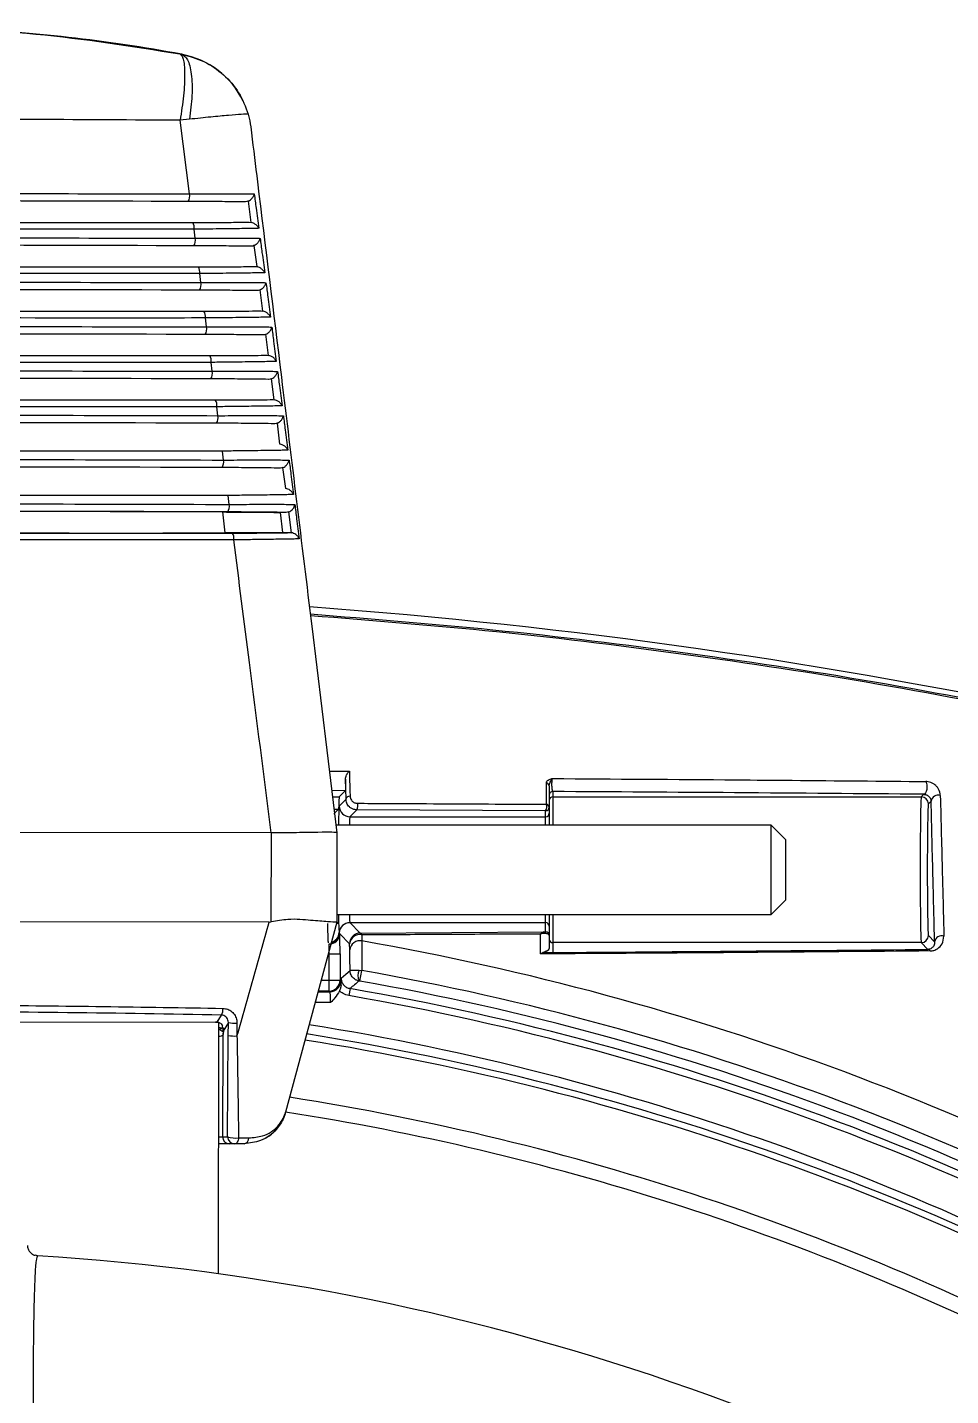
# Model space of a CAD drawing. Extents: x 6 to 134, y 3 to 97.
# Drawn here: x 129.038 to 130.328, y 44.665 to 46.577 of the extents above; entities that cross this region are included whole.
import ezdxf

# ---------------------------------------------------------------- set-up
doc = ezdxf.new("R2010")
doc.units = 0
doc.header["$MEASUREMENT"] = 0
doc.layers.add('OBJECT', color=7, linetype='CONTINUOUS')

msp = doc.modelspace()

# ---------------------------------------------------------------- linework, layer by layer
at = {"layer": 'OBJECT'}
for p, q in [((129.2511, 46.5402), (129.2535, 46.5397)), ((129.3397, 46.4741), (129.3397, 46.474)), ((129.2646, 46.4488), (129.2514, 46.4474)), ((129.2646, 46.3445), (129.2514, 46.4474)), ((129.3467, 46.4559), (129.349, 46.4467)), ((129.3508, 46.3047), (129.3468, 46.3345)), ((129.3481, 46.305), (129.3508, 46.3047)), ((129.2725, 46.2825), (129.2709, 46.2951)), ((129.3589, 46.2428), (129.355, 46.2724)), ((129.2804, 46.2205), (129.2788, 46.2331)), ((129.3564, 46.243), (129.3589, 46.2428)), ((129.367, 46.1808), (129.3631, 46.2103)), ((129.2884, 46.1585), (129.2868, 46.1711)), ((129.3647, 46.181), (129.367, 46.1808)), ((129.375, 46.1188), (129.3712, 46.1483)), ((129.373, 46.119), (129.375, 46.1188)), ((129.2963, 46.0965), (129.2947, 46.109)), ((129.383, 46.0568), (129.3793, 46.0862)), ((129.3812, 46.057), (129.383, 46.0568)), ((129.3042, 46.0345), (129.3026, 46.047)), ((129.391, 45.9949), (129.3873, 46.0241)), ((129.3122, 45.9725), (129.3106, 45.985)), ((129.399, 45.9329), (129.3952, 45.962)), ((129.3201, 45.9105), (129.3185, 45.923)), ((129.3144, 45.8706), (129.3112, 45.8999)), ((129.3992, 45.8992), (129.3911, 45.8992)), ((129.3911, 45.8992), (129.3945, 45.871)), ((129.4069, 45.8709), (129.4032, 45.9)), ((129.3945, 45.871), (129.4055, 45.871)), ((129.4055, 45.871), (129.4069, 45.8709)), ((129.4354, 45.7402), (129.4705, 45.4515)), ((129.4833, 45.4983), (129.4825, 45.5266)), ((129.7633, 45.4913), (129.7633, 45.5212)), ((129.4822, 45.5103), (129.4633, 45.5104)), ((129.4643, 45.5018), (129.4738, 45.5018)), ((129.4822, 45.5103), (129.4738, 45.5018)), ((129.7673, 45.5171), (129.7673, 45.4872)), ((129.7723, 45.5091), (129.7723, 45.5018)), ((129.7723, 45.5018), (130.2873, 45.5018)), ((129.7723, 45.5018), (129.7723, 45.4623)), ((130.2873, 45.5018), (130.2908, 45.5053)), ((129.4665, 45.4843), (129.4728, 45.4843)), ((129.4728, 45.4843), (129.4673, 45.4788)), ((129.4738, 45.4888), (129.4833, 45.4983)), ((129.4985, 45.4835), (129.4888, 45.4738)), ((129.7623, 45.4822), (129.4985, 45.4835)), ((129.7623, 45.4738), (129.7623, 45.4822)), ((129.7673, 45.4872), (129.7673, 45.4788)), ((130.3011, 45.4956), (130.2973, 45.4918)), ((129.4673, 45.4788), (129.4671, 45.4788)), ((129.4673, 45.4773), (129.4673, 45.4788)), ((130.0775, 45.4623), (129.4691, 45.4623)), ((129.4888, 45.4738), (129.7623, 45.4738)), ((129.7623, 45.4623), (129.7623, 45.4738)), ((129.7673, 45.4788), (129.7673, 45.4623)), ((130.0975, 45.4423), (130.0775, 45.4623)), ((130.0775, 45.3373), (130.0775, 45.4623)), ((129.3787, 45.4516), (128.9888, 45.4521)), ((129.3789, 45.4516), (129.3787, 45.4516)), ((129.3788, 45.3271), (129.3789, 45.4516)), ((129.4705, 45.4515), (129.4703, 45.3265)), ((129.4705, 45.4515), (129.4705, 45.4515)), ((130.0975, 45.4423), (130.0975, 45.3575)), ((130.0775, 45.3373), (130.0975, 45.3573)), ((130.0975, 45.3575), (130.0975, 45.3573)), ((129.4703, 45.3373), (130.0775, 45.3373)), ((129.7623, 45.3259), (129.7623, 45.3373)), ((129.7673, 45.3373), (129.7673, 45.3209)), ((129.7723, 45.3373), (129.7723, 45.2979)), ((129.376, 45.3266), (128.9156, 45.3272)), ((129.376, 45.3266), (129.3788, 45.3271)), ((129.4703, 45.3265), (129.3988, 45.0611)), ((129.473, 45.3243), (129.4703, 45.3269)), ((129.4703, 45.3265), (129.4703, 45.3265)), ((129.473, 45.3243), (129.473, 45.3242)), ((129.4738, 45.3119), (129.4738, 45.3118)), ((129.4738, 45.3118), (129.4744, 45.3112)), ((129.4744, 45.3112), (129.4746, 45.3101)), ((129.4882, 45.2964), (129.4746, 45.3101)), ((129.4888, 45.3259), (129.5032, 45.3114)), ((129.4888, 45.3259), (129.7623, 45.3259)), ((129.5032, 45.3114), (129.7595, 45.3128)), ((129.5054, 45.3088), (129.5056, 45.3003)), ((129.7623, 45.3131), (129.7623, 45.3259)), ((129.7673, 45.3209), (129.7673, 45.3081)), ((129.4588, 45.2978), (129.4588, 45.2979)), ((129.4885, 45.2879), (129.4882, 45.2964)), ((129.7673, 45.3081), (129.7673, 45.2896)), ((130.2873, 45.2979), (129.7723, 45.2979)), ((129.7723, 45.2979), (129.7723, 45.2846)), ((130.2967, 45.2885), (130.2873, 45.2979)), ((130.2973, 45.3079), (130.306, 45.2992)), ((129.4599, 45.2822), (129.4584, 45.2822)), ((129.4599, 45.2453), (129.4599, 45.2822)), ((129.4599, 45.2822), (129.4749, 45.2822)), ((129.4749, 45.2822), (129.4749, 45.2453)), ((129.5017, 45.2593), (129.5054, 45.2591)), ((129.5028, 45.2442), (129.5054, 45.2591)), ((129.4484, 45.2453), (129.4599, 45.2453)), ((129.4599, 45.2453), (129.4749, 45.2453)), ((129.4599, 45.2303), (129.4599, 45.2453)), ((129.4749, 45.2453), (129.476, 45.2442)), ((129.4889, 45.2337), (129.4872, 45.2239)), ((129.5028, 45.2442), (129.5015, 45.2444)), ((129.4615, 45.2142), (129.4401, 45.2142)), ((129.4441, 45.2292), (129.461, 45.2292)), ((129.4599, 45.2303), (129.4444, 45.2303)), ((129.461, 45.2292), (129.4599, 45.2303)), ((129.3032, 45.1868), (129.3091, 45.1967)), ((128.3893, 45.188), (129.301, 45.1868)), ((128.3893, 45.1879), (129.301, 45.1868)), ((129.301, 45.1868), (129.301, 45.1868)), ((129.3031, 45.1868), (129.3032, 45.1868)), ((129.3129, 45.178), (129.3046, 45.1791)), ((129.3051, 45.1865), (129.3047, 44.835)), ((129.3105, 45.1813), (129.3107, 45.1817)), ((129.3188, 45.1862), (129.3117, 45.1743)), ((129.3187, 45.168), (129.3188, 45.1862)), ((129.3309, 45.1856), (129.3309, 45.1675)), ((129.3109, 45.1687), (129.3107, 45.0267)), ((129.3116, 45.17), (129.3109, 45.1687)), ((129.3117, 45.1743), (129.3117, 45.1719)), ((129.3178, 45.0267), (129.3187, 45.168)), ((129.3049, 45.0267), (129.3107, 45.0267)), ((129.3107, 45.0267), (129.3178, 45.0267)), ((129.333, 45.0253), (129.3472, 45.025)), ((129.3206, 45.0167), (129.305, 45.0167)), ((129.3277, 45.0167), (129.3206, 45.0167)), ((129.3408, 45.0167), (129.3277, 45.0167)), ((129.0519, 44.8602), (129.0491, 44.8611))]:
    msp.add_line(p, q, dxfattribs=at)
at = {"layer": 'OBJECT', "flags": 128}
for points in [[(129.488, 45.5377), (129.4881, 45.5322), (129.4887, 45.5102), (129.4889, 45.5025)], [(130.2936, 45.5232), (130.2946, 45.5209), (130.2952, 45.5182), (130.2953, 45.5151), (130.2951, 45.5121), (130.2944, 45.5094), (130.2934, 45.5072), (130.2922, 45.5058), (130.2908, 45.5053)], [(129.7553, 45.2822), (129.7553, 45.2988), (129.7553, 45.2995), (129.7553, 45.31)], [(129.4625, 45.2976), (129.4649, 45.2983), (129.4657, 45.2986)], [(129.4764, 45.2485), (129.4828, 45.2539), (129.489, 45.259)], [(129.333, 45.0253), (129.3328, 45.0235), (129.3324, 45.0219), (129.3319, 45.0204), (129.3312, 45.0191), (129.3305, 45.0181), (129.3296, 45.0173), (129.3287, 45.0168), (129.3277, 45.0167)]]:
    msp.add_lwpolyline(points, dxfattribs=at)
at = {"layer": 'OBJECT'}
for centre, radius, start, end in [((128.8441, 44.3273), 2.25, 79.5144, 87.6694), ((129.2317, 46.4217), 0.12, 25.85, 79.5144), ((129.2488, 46.3419), 0.016, 330.1919, 9.2514), ((129.2571, 46.2973), 0.014, 351.1574, 31.6211), ((129.257, 46.2799), 0.0158, 329.7167, 9.3738), ((129.2652, 46.2352), 0.0138, 351.0552, 32.111), ((129.2651, 46.2179), 0.0156, 329.2451, 9.4939), ((129.2733, 46.1732), 0.0136, 350.9556, 32.5967), ((129.2732, 46.1559), 0.0154, 328.7774, 9.6117), ((129.2814, 46.1112), 0.0135, 350.8584, 33.0781), ((129.2814, 46.0939), 0.0152, 328.3134, 9.7274), ((129.2895, 46.0492), 0.0133, 350.7637, 33.5554), ((129.2895, 46.0319), 0.015, 327.853, 9.8407), ((129.2976, 45.9699), 0.0148, 327.3964, 9.9519), ((129.3057, 45.9079), 0.0146, 326.9435, 10.0609), ((129.3138, 45.8631), 0.0128, 350.4938, 34.9625), ((128.8476, 37.7885), 8, 77.97978, 85.80841), ((129.7629, 45.5168), 0.00445, 4.4729, 85.1432), ((129.488, 45.4977), 0.00482, 79.355, 172.9223), ((129.7723, 45.5041), 0.005, 89.9956, 179.9956), ((129.7723, 45.4968), 0.005, 89.9956, 179.9956), ((130.2873, 45.4918), 0.01, 0.0204, 89.9796), ((130.3109, 45.4941), 0.00988, 71.4736, 171.2444), ((129.4888, 45.4888), 0.015, 180.0204, 269.9796), ((129.4886, 45.4889), 0.0112, 331.5619, 19.8984), ((129.7554, 45.4875), 0.00871, 322.4253, 25.6751), ((129.7623, 45.4872), 0.005, 269.9956, 359.9956), ((129.7629, 45.4868), 0.00445, 4.4671, 85.0753), ((129.7623, 45.4788), 0.005, 269.9956, 359.9956), ((129.46, 45.3107), 0.0146, 268.3611, 357.3237), ((129.4588, 45.3129), 0.015, 285.1095, 356.1783), ((129.4588, 45.3128), 0.015, 285.0589, 356.1751), ((129.4594, 45.3122), 0.015, 294.6191, 356.175), ((129.4888, 45.3108), 0.015, 90.0206, 176.1754), ((129.5032, 45.2964), 0.015, 90.0204, 179.9796), ((129.5026, 45.2946), 0.0145, 78.8434, 172.8329), ((129.502, 45.3081), 0.00348, 10.6224, 68.8358), ((129.7594, 45.3085), 0.00434, 31.0437, 88.2262), ((129.7623, 45.3209), 0.005, 0.0044, 90.0044), ((129.7623, 45.3081), 0.005, 0.0044, 90.0044), ((129.5028, 45.2861), 0.0145, 78.8251, 172.8296), ((128.8473, 41.5388), 3.8186, 59.1032, 80.0732), ((129.7723, 45.3029), 0.005, 180.0044, 270.0044), ((130.2873, 45.3079), 0.01, 270.0204, 359.9796), ((130.3158, 45.2977), 0.00991, 70.7646, 171.0542), ((129.7657, 45.2882), 0.0041, 212.8884, 267.9127), ((130.2961, 45.2845), 0.004, 26.4747, 82.1424), ((129.5171, 45.2517), 0.0172, 153.8318, 205.0475), ((128.8473, 41.5388), 3.778, 58.8591, 79.9688), ((129.4599, 45.2453), 0.015, 270.0204, 359.9796), ((129.461, 45.2442), 0.015, 270.0204, 359.9796), ((137.005, 36.3357), 11.6476, 130.10617, 130.18756), ((128.8473, 41.5388), 3.7502, 58.5161, 80.15), ((128.8473, 41.5388), 3.7629, 58.8591, 79.9688), ((128.8473, 41.5388), 3.7402, 58.5161, 80.15), ((129.296, 45.2045), 0.0153, 329.1421, 5.924), ((129.3278, 45.2533), 0.0678, 262.3149, 272.6083), ((128.8401, 41.5197), 3.711, 60.0561, 80.826), ((129.3208, 45.1687), 0.00992, 156.5805, 180.1976), ((129.3278, 45.2352), 0.0678, 262.315, 272.6084), ((128.8405, 41.4923), 3.7159, 59.8881, 80.9352), ((128.8405, 41.4923), 3.7247, 59.4263, 80.921), ((128.8405, 41.4923), 3.6335, 62.2114, 81.072), ((128.8405, 41.4923), 3.6122, 63.525, 81.1082), ((129.3207, 45.0267), 0.00999, 179.8889, 269.8888), ((129.3281, 45.0544), 0.0296, 249.6238, 279.7065), ((129.3278, 45.0267), 0.00999, 179.8889, 269.8888), ((129.3391, 45.0246), 0.00813, 282.1245, 2.3554), ((129.3409, 45.0767), 0.06, 300.5624, 318.45), ((128.8466, 41.5165), 3.35, 54.4956, 86.4858)]:
    msp.add_arc(centre, radius, start, end, dxfattribs=at)
for centre, major_axis, ratio, start_param, end_param in [((128.8465, 46.3157), (2.1942, -0.0028), 0.008727, 1.380004, 1.761588), ((128.8466, 46.3239), (2.1948, -0.0028), 0.008727, 4.518704, 4.906074), ((128.8465, 46.2537), (2.1975, -0.0028), 0.008727, 1.376591, 1.765002), ((128.8465, 46.2619), (2.1981, -0.0028), 0.008727, 4.515292, 4.909486), ((128.8464, 46.1917), (2.2007, -0.0028), 0.008727, 1.373185, 1.768407), ((128.8464, 46.1999), (2.2013, -0.0028), 0.008727, 4.511889, 4.912889), ((128.8463, 46.1297), (2.204, -0.0028), 0.008727, 1.369788, 1.771804), ((128.8463, 46.1379), (2.2046, -0.0028), 0.008727, 4.508493, 4.916285), ((128.8462, 46.0677), (2.2072, -0.0028), 0.008727, 1.366399, 1.775193), ((128.8462, 46.0759), (2.2078, -0.0028), 0.008727, 4.505106, 4.919672), ((128.8462, 46.0057), (2.2105, -0.0028), 0.008727, 1.363019, 1.778574), ((128.8461, 45.9437), (2.2137, -0.0028), 0.008727, 1.359646, 1.781947), ((128.846, 45.8817), (2.217, -0.0028), 0.008727, 1.356281, 1.785312), ((128.846, 45.8899), (2.2176, -0.0028), 0.008727, 4.494993, 4.929785), ((129.4738, 45.3998), (0, 0.102), 0.017455, 0.017453, 0.595192), ((130.2874, 45.3998), (0, 0.102), 0.015744, 0.017453, 3.124139), ((129.4738, 45.3998), (0, 0.089), 0.017455, 0.017453, 0.792247), ((130.2974, 45.3998), (0, 0.092), 0.017455, 0.017453, 3.124139), ((129.4888, 45.3998), (0, 0.074), 0.020993, 0.017453, 0.564989), ((129.4738, 45.3998), (0, 0.089), 0.017455, 2.349345, 2.584911), ((129.4888, 45.3998), (0, 0.074), 0.020993, 2.576604, 3.124139), ((129.4744, 45.2822), (0, 0.03), 0.017455, 4.712389, 5.899373), ((129.4594, 45.2822), (0, 0.015), 0.03491, 4.712389, 5.899373), ((129.476, 45.2142), (0, 0.03), 0.017455, 5.645279, 6.265732), ((129.461, 45.2142), (0, 0.015), 0.03491, 4.712389, 6.265732), ((128.8449, 45.007), (2.2237, -0.0028), 0.08749, 1.360597, 1.556834), ((129.301, 45.1851), (0.02, 0), 0.087489, 1.458171, 1.570796), ((129.3054, 45.1805), (-0.004, 0.0117), 0.411517, 4.017722, 4.639287), ((129.3241, 45.1576), (-0.008, 0.0234), 0.411517, 0.403428, 0.777439), ((129.2959, 45.1688), (0.015, 0), 0.145814, 5.375576, 6.230825), ((129.3142, 45.1576), (-0.0019, 0.016), 0.100662, 0.19789, 0.670591)]:
    msp.add_ellipse(centre, major_axis=major_axis, ratio=ratio, start_param=start_param, end_param=end_param, dxfattribs=at)
for points in [[(128.8469, 46.5773), (128.9147, 46.5757), (129.0502, 46.5724), (129.1841, 46.5509), (129.2511, 46.5402)], [(129.2535, 46.5397), (129.2642, 46.5369), (129.2855, 46.5311), (129.3128, 46.5119), (129.3348, 46.4868), (129.3427, 46.4662), (129.3467, 46.4559)], [(129.3467, 46.4559), (129.344, 46.4559), (129.3386, 46.4559), (129.3198, 46.4544), (129.2951, 46.4521), (129.2747, 46.4499), (129.2646, 46.4488)]]:
    msp.add_open_spline(points, degree=3, dxfattribs=at)
for points, knots in [([(129.2511, 46.5402), (129.2529, 46.5386), (129.2566, 46.5353), (129.2583, 46.5138), (129.2568, 46.4832), (129.2531, 46.4591), (129.2514, 46.4474)], [0, 0, 0, 0, 0.2411698, 0.5, 0.7588302, 1, 1, 1, 1]), ([(129.2535, 46.5397), (129.2565, 46.538), (129.2626, 46.5343), (129.2677, 46.5133), (129.2688, 46.4835), (129.2659, 46.4601), (129.2646, 46.4488)], [0, 0, 0, 0, 0.241561, 0.5, 0.758439, 1, 1, 1, 1]), ([(129.2514, 46.4474), (129.1849, 46.4478), (129.0509, 46.4486), (128.9151, 46.4488), (128.8467, 46.4489)], [0, 0, 0, 0, 0.4963759, 1, 1, 1, 1]), ([(129.349, 46.4467), (129.3497, 46.4411), (129.3532, 46.4126), (129.3679, 46.2932), (129.396, 46.0634), (129.4212, 45.8563), (129.4354, 45.7402)], [0, 0, 0, 0, 0.024148, 0.120739, 0.507103, 1, 1, 1, 1]), ([(128.4286, 46.3455), (128.4351, 46.3455), (128.4679, 46.3455), (128.6063, 46.3455), (128.8098, 46.3454), (129.057, 46.345), (129.1952, 46.3446), (129.2646, 46.3445)], [0, 0, 0, 0, 0.023792, 0.118973, 0.500646, 0.749188, 1, 1, 1, 1]), ([(129.2646, 46.3445), (129.2711, 46.3445), (129.2907, 46.3446), (129.3204, 46.3447), (129.3418, 46.3446), (129.3515, 46.3445), (129.3542, 46.3445), (129.355, 46.3444)], [0, 0, 0, 0, 0.161729, 0.488573, 0.814943, 0.942319, 1, 1, 1, 1]), ([(129.3468, 46.3345), (129.3479, 46.3351), (129.3502, 46.3365), (129.353, 46.3396), (129.3545, 46.3424), (129.3549, 46.3441), (129.355, 46.3444), (129.355, 46.3444)], [0, 0, 0, 0, 0.236919, 0.528787, 0.900003, 0.991341, 1, 1, 1, 1]), ([(129.355, 46.3444), (129.3559, 46.3378), (129.358, 46.3218), (129.3602, 46.3058), (129.3614, 46.2964)], [0, 0, 0, 0, 0.412316, 1, 1, 1, 1]), ([(129.3416, 46.3333), (129.3352, 46.3334), (129.3224, 46.3336), (129.2934, 46.3338), (129.2721, 46.3339), (129.2627, 46.3339)], [0, 0, 0, 0, 0.357964, 0.715857, 1, 1, 1, 1]), ([(129.3468, 46.3345), (129.3466, 46.3344), (129.3454, 46.3338), (129.3436, 46.3334), (129.3419, 46.3333), (129.3416, 46.3333)], [0, 0, 0, 0, 0.112372, 0.784075, 1, 1, 1, 1]), ([(129.269, 46.3046), (129.2809, 46.3046), (129.3048, 46.3046), (129.3323, 46.3048), (129.3432, 46.305), (129.3481, 46.305)], [0, 0, 0, 0, 0.356145, 0.712376, 1, 1, 1, 1]), ([(129.3614, 46.2964), (129.3614, 46.2964), (129.3612, 46.2967), (129.3603, 46.2984), (129.3582, 46.3009), (129.3545, 46.3035), (129.3519, 46.3044), (129.3508, 46.3047)], [0, 0, 0, 0, 0.008287, 0.094553, 0.478398, 0.770552, 1, 1, 1, 1]), ([(129.2709, 46.2951), (129.2643, 46.2951), (129.2316, 46.2951), (129.0932, 46.2951), (128.8876, 46.2952), (128.6361, 46.2956), (128.4937, 46.296), (128.4221, 46.2962)], [0, 0, 0, 0, 0.02343, 0.1171643, 0.4930361, 0.7452944, 1, 1, 1, 1]), ([(129.3614, 46.2964), (129.3606, 46.2963), (129.3575, 46.2963), (129.3471, 46.2961), (129.3245, 46.2957), (129.2954, 46.2954), (129.2766, 46.2952), (129.2709, 46.2951)], [0, 0, 0, 0, 0.057873, 0.218011, 0.538018, 0.858388, 1, 1, 1, 1]), ([(128.4205, 46.2835), (128.427, 46.2835), (128.4598, 46.2835), (128.5981, 46.2836), (128.8043, 46.2834), (129.0569, 46.283), (129.2004, 46.2827), (129.2725, 46.2825)], [0, 0, 0, 0, 0.023339, 0.11671, 0.491124, 0.744318, 1, 1, 1, 1]), ([(129.3499, 46.2713), (129.3437, 46.2714), (129.3313, 46.2716), (129.3023, 46.2718), (129.2805, 46.2719), (129.2706, 46.2719)], [0, 0, 0, 0, 0.352325, 0.704581, 1, 1, 1, 1]), ([(129.2725, 46.2825), (129.279, 46.2825), (129.2987, 46.2826), (129.3283, 46.2827), (129.3499, 46.2826), (129.3596, 46.2825), (129.3624, 46.2824), (129.3633, 46.2824)], [0, 0, 0, 0, 0.1595513, 0.4819901, 0.8039617, 0.9420605, 1, 1, 1, 1]), ([(129.355, 46.2724), (129.3548, 46.2724), (129.3536, 46.2718), (129.3519, 46.2713), (129.3503, 46.2713), (129.3499, 46.2713)], [0, 0, 0, 0, 0.097628, 0.793536, 1, 1, 1, 1]), ([(129.355, 46.2724), (129.356, 46.273), (129.3583, 46.2743), (129.3611, 46.2773), (129.3626, 46.2801), (129.3631, 46.2819), (129.3632, 46.2824), (129.3633, 46.2824)], [0, 0, 0, 0, 0.2256354, 0.5069756, 0.8682169, 0.9914538, 1, 1, 1, 1]), ([(129.3633, 46.2824), (129.3641, 46.2758), (129.3662, 46.2598), (129.3684, 46.2438), (129.3696, 46.2343)], [0, 0, 0, 0, 0.412356, 1, 1, 1, 1]), ([(129.2788, 46.2331), (129.2723, 46.2331), (129.2396, 46.2331), (129.1013, 46.233), (128.8931, 46.2332), (128.636, 46.2336), (128.4883, 46.234), (128.4141, 46.2342)], [0, 0, 0, 0, 0.022991, 0.114968, 0.483791, 0.740558, 1, 1, 1, 1]), ([(129.2769, 46.2426), (129.2888, 46.2426), (129.3126, 46.2426), (129.3405, 46.2428), (129.3514, 46.243), (129.3564, 46.243)], [0, 0, 0, 0, 0.350806, 0.701696, 1, 1, 1, 1]), ([(129.3696, 46.2343), (129.3688, 46.2343), (129.3658, 46.2343), (129.3558, 46.234), (129.3336, 46.2337), (129.3043, 46.2334), (129.2851, 46.2332), (129.2788, 46.2331)], [0, 0, 0, 0, 0.058136, 0.216179, 0.531949, 0.848067, 1, 1, 1, 1]), ([(129.3696, 46.2343), (129.3696, 46.2344), (129.3694, 46.2348), (129.3685, 46.2365), (129.3662, 46.2391), (129.3626, 46.2416), (129.36, 46.2424), (129.3589, 46.2428)], [0, 0, 0, 0, 0.008198, 0.119701, 0.493719, 0.776727, 1, 1, 1, 1]), ([(128.4124, 46.2215), (128.4189, 46.2216), (128.4517, 46.2216), (128.5899, 46.2216), (128.7987, 46.2215), (129.0568, 46.2211), (129.2057, 46.2207), (129.2804, 46.2205)], [0, 0, 0, 0, 0.0229036, 0.114532, 0.4819543, 0.7396177, 1, 1, 1, 1]), ([(129.3583, 46.2093), (129.3523, 46.2094), (129.3403, 46.2096), (129.3112, 46.2098), (129.2889, 46.2099), (129.2785, 46.2099)], [0, 0, 0, 0, 0.347005, 0.693943, 1, 1, 1, 1]), ([(129.2804, 46.2205), (129.2869, 46.2205), (129.3066, 46.2206), (129.3362, 46.2207), (129.358, 46.2206), (129.3678, 46.2205), (129.3706, 46.2204), (129.3714, 46.2204)], [0, 0, 0, 0, 0.1574812, 0.475733, 0.7935242, 0.9417988, 1, 1, 1, 1]), ([(129.3631, 46.2103), (129.363, 46.2103), (129.3618, 46.2097), (129.3601, 46.2093), (129.3586, 46.2093), (129.3583, 46.2093)], [0, 0, 0, 0, 0.081377, 0.802653, 1, 1, 1, 1]), ([(129.3631, 46.2103), (129.3641, 46.2109), (129.3664, 46.2122), (129.3692, 46.2151), (129.3708, 46.218), (129.3713, 46.2198), (129.3714, 46.2204), (129.3714, 46.2204)], [0, 0, 0, 0, 0.220758, 0.494543, 0.847827, 0.99156, 1, 1, 1, 1]), ([(129.3714, 46.2204), (129.3723, 46.2138), (129.3744, 46.1978), (129.3765, 46.1818), (129.3777, 46.1723)], [0, 0, 0, 0, 0.412394, 1, 1, 1, 1]), ([(129.2868, 46.1711), (129.2802, 46.1711), (129.2475, 46.171), (129.1093, 46.171), (128.8985, 46.1711), (128.6359, 46.1715), (128.4829, 46.172), (128.406, 46.1722)], [0, 0, 0, 0, 0.022568, 0.112852, 0.474884, 0.735984, 1, 1, 1, 1]), ([(129.2848, 46.1805), (129.2967, 46.1806), (129.3205, 46.1806), (129.3487, 46.1808), (129.3596, 46.1809), (129.3647, 46.181)], [0, 0, 0, 0, 0.345761, 0.691605, 1, 1, 1, 1]), ([(129.3777, 46.1723), (129.377, 46.1723), (129.3741, 46.1722), (129.3644, 46.172), (129.3426, 46.1717), (129.3132, 46.1713), (129.2935, 46.1711), (129.2868, 46.1711)], [0, 0, 0, 0, 0.058402, 0.214452, 0.526193, 0.838268, 1, 1, 1, 1]), ([(129.3777, 46.1723), (129.3777, 46.1724), (129.3775, 46.1729), (129.3765, 46.1747), (129.3743, 46.1773), (129.3707, 46.1797), (129.3681, 46.1805), (129.367, 46.1808)], [0, 0, 0, 0, 0.008114, 0.14385, 0.508241, 0.782554, 1, 1, 1, 1]), ([(128.4043, 46.1596), (128.4109, 46.1596), (128.4435, 46.1596), (128.5817, 46.1596), (128.7931, 46.1595), (129.0568, 46.1591), (129.2109, 46.1587), (129.2884, 46.1585)], [0, 0, 0, 0, 0.022484, 0.112433, 0.473117, 0.735079, 1, 1, 1, 1]), ([(129.2884, 46.1585), (129.2949, 46.1585), (129.3145, 46.1586), (129.344, 46.1587), (129.3661, 46.1586), (129.3759, 46.1585), (129.3788, 46.1584), (129.3796, 46.1584)], [0, 0, 0, 0, 0.155511, 0.469779, 0.783591, 0.941534, 1, 1, 1, 1]), ([(129.3712, 46.1483), (129.3722, 46.1488), (129.3744, 46.15), (129.3773, 46.1529), (129.3789, 46.1558), (129.3794, 46.1578), (129.3796, 46.1584), (129.3796, 46.1584)], [0, 0, 0, 0, 0.216117, 0.482661, 0.828146, 0.991661, 1, 1, 1, 1]), ([(129.3796, 46.1584), (129.3804, 46.1518), (129.3825, 46.1358), (129.3846, 46.1197), (129.3858, 46.1103)], [0, 0, 0, 0, 0.41243, 1, 1, 1, 1]), ([(129.3665, 46.1473), (129.3607, 46.1474), (129.3491, 46.1476), (129.32, 46.1478), (129.2973, 46.1479), (129.2864, 46.1479)], [0, 0, 0, 0, 0.341978, 0.683892, 1, 1, 1, 1]), ([(129.3712, 46.1483), (129.3711, 46.1482), (129.3699, 46.1477), (129.3683, 46.1473), (129.3668, 46.1473), (129.3665, 46.1473)], [0, 0, 0, 0, 0.063516, 0.811443, 1, 1, 1, 1]), ([(129.2927, 46.1185), (129.3046, 46.1185), (129.3283, 46.1186), (129.3569, 46.1188), (129.3677, 46.1189), (129.373, 46.119)], [0, 0, 0, 0, 0.340986, 0.682054, 1, 1, 1, 1]), ([(129.3858, 46.1103), (129.3858, 46.1104), (129.3856, 46.111), (129.3846, 46.1128), (129.3822, 46.1155), (129.3787, 46.1178), (129.3762, 46.1185), (129.375, 46.1188)], [0, 0, 0, 0, 0.008033, 0.167032, 0.522009, 0.788055, 1, 1, 1, 1]), ([(128.3962, 46.0976), (128.4028, 46.0976), (128.4354, 46.0976), (128.5735, 46.0977), (128.7875, 46.0976), (129.0567, 46.0971), (129.2161, 46.0967), (129.2963, 46.0965)], [0, 0, 0, 0, 0.022079, 0.110408, 0.464595, 0.730691, 1, 1, 1, 1]), ([(129.2947, 46.109), (129.2882, 46.109), (129.2555, 46.109), (129.1174, 46.109), (128.904, 46.1091), (128.6359, 46.1095), (128.4775, 46.1099), (128.3979, 46.1102)], [0, 0, 0, 0, 0.0221595, 0.1108113, 0.4662945, 0.7315643, 1, 1, 1, 1]), ([(129.3858, 46.1103), (129.3851, 46.1103), (129.3824, 46.1102), (129.3729, 46.11), (129.3516, 46.1097), (129.322, 46.1093), (129.3019, 46.1091), (129.2947, 46.109)], [0, 0, 0, 0, 0.058671, 0.212823, 0.520728, 0.828954, 1, 1, 1, 1]), ([(129.2963, 46.0965), (129.3028, 46.0965), (129.3224, 46.0966), (129.3518, 46.0967), (129.3741, 46.0966), (129.384, 46.0965), (129.3869, 46.0964), (129.3876, 46.0964)], [0, 0, 0, 0, 0.153635, 0.464106, 0.774128, 0.941266, 1, 1, 1, 1]), ([(129.3793, 46.0862), (129.3803, 46.0867), (129.3825, 46.0879), (129.3853, 46.0907), (129.387, 46.0937), (129.3875, 46.0957), (129.3876, 46.0964), (129.3876, 46.0964)], [0, 0, 0, 0, 0.211698, 0.471304, 0.809147, 0.991758, 1, 1, 1, 1]), ([(129.3876, 46.0964), (129.3885, 46.0898), (129.3906, 46.0738), (129.3927, 46.0577), (129.3939, 46.0483)], [0, 0, 0, 0, 0.4124642, 1, 1, 1, 1]), ([(129.3748, 46.0853), (129.3691, 46.0854), (129.3579, 46.0856), (129.3288, 46.0858), (129.3057, 46.0859), (129.2943, 46.086)], [0, 0, 0, 0, 0.337221, 0.67438, 1, 1, 1, 1]), ([(129.3793, 46.0862), (129.3792, 46.0862), (129.378, 46.0857), (129.3765, 46.0853), (129.375, 46.0853), (129.3748, 46.0853)], [0, 0, 0, 0, 0.043931, 0.819919, 1, 1, 1, 1]), ([(129.3006, 46.0565), (129.3125, 46.0565), (129.3362, 46.0565), (129.3651, 46.0567), (129.3758, 46.0569), (129.3812, 46.057)], [0, 0, 0, 0, 0.336461, 0.673003, 1, 1, 1, 1]), ([(129.3939, 46.0483), (129.3939, 46.0483), (129.3936, 46.049), (129.3926, 46.051), (129.3902, 46.0536), (129.3866, 46.0559), (129.3842, 46.0566), (129.383, 46.0568)], [0, 0, 0, 0, 0.007956, 0.189278, 0.535067, 0.793252, 1, 1, 1, 1]), ([(128.3881, 46.0356), (128.3947, 46.0356), (128.4273, 46.0356), (128.5653, 46.0357), (128.7819, 46.0356), (129.0566, 46.0352), (129.2213, 46.0347), (129.3042, 46.0345)], [0, 0, 0, 0, 0.021688, 0.108454, 0.456371, 0.726448, 1, 1, 1, 1]), ([(129.3026, 46.047), (129.2961, 46.047), (129.2635, 46.047), (129.1254, 46.047), (128.9094, 46.0471), (128.6358, 46.0475), (128.4721, 46.0479), (128.3898, 46.0482)], [0, 0, 0, 0, 0.0217658, 0.1088425, 0.4580073, 0.72729, 1, 1, 1, 1]), ([(129.3939, 46.0483), (129.3932, 46.0483), (129.3906, 46.0482), (129.3814, 46.048), (129.3605, 46.0477), (129.3309, 46.0473), (129.3103, 46.0471), (129.3026, 46.047)], [0, 0, 0, 0, 0.058943, 0.211285, 0.515535, 0.820092, 1, 1, 1, 1]), ([(129.383, 46.0232), (129.3775, 46.0234), (129.3667, 46.0236), (129.3376, 46.0238), (129.314, 46.0239), (129.3022, 46.024)], [0, 0, 0, 0, 0.3327137, 0.6653664, 1, 1, 1, 1]), ([(129.3042, 46.0345), (129.3107, 46.0345), (129.3303, 46.0346), (129.3597, 46.0347), (129.3822, 46.0346), (129.3921, 46.0345), (129.395, 46.0344), (129.3957, 46.0344)], [0, 0, 0, 0, 0.151845, 0.458695, 0.765103, 0.940995, 1, 1, 1, 1]), ([(129.3873, 46.0241), (129.3872, 46.0241), (129.3861, 46.0236), (129.3846, 46.0233), (129.3832, 46.0233), (129.383, 46.0232)], [0, 0, 0, 0, 0.022497, 0.828092, 1, 1, 1, 1]), ([(129.3873, 46.0241), (129.3883, 46.0246), (129.3905, 46.0257), (129.3933, 46.0286), (129.395, 46.0315), (129.3956, 46.0336), (129.3957, 46.0344), (129.3957, 46.0344)], [0, 0, 0, 0, 0.207488, 0.460443, 0.790805, 0.99185, 1, 1, 1, 1]), ([(129.3957, 46.0344), (129.3966, 46.0278), (129.3986, 46.0118), (129.4007, 45.9957), (129.4019, 45.9863)], [0, 0, 0, 0, 0.412497, 1, 1, 1, 1]), ([(129.3106, 45.985), (129.304, 45.985), (129.2714, 45.985), (129.1335, 45.9849), (128.9149, 45.985), (128.6357, 45.9854), (128.4667, 45.9859), (128.3817, 45.9862)], [0, 0, 0, 0, 0.021386, 0.106942, 0.450006, 0.723153, 1, 1, 1, 1]), ([(129.4019, 45.9863), (129.4012, 45.9863), (129.3988, 45.9862), (129.3899, 45.986), (129.3694, 45.9857), (129.3397, 45.9853), (129.3187, 45.9851), (129.3106, 45.985)], [0, 0, 0, 0, 0.059218, 0.209832, 0.510595, 0.811653, 1, 1, 1, 1]), ([(129.4019, 45.9863), (129.4019, 45.9863), (129.4016, 45.9871), (129.4005, 45.9891), (129.3981, 45.9918), (129.3946, 45.994), (129.3921, 45.9946), (129.391, 45.9949)], [0, 0, 0, 0, 0.007883, 0.210618, 0.547453, 0.798165, 1, 1, 1, 1]), ([(128.3801, 45.9736), (128.3866, 45.9737), (128.4192, 45.9737), (128.5572, 45.9737), (128.7763, 45.9736), (129.0565, 45.9732), (129.2266, 45.9727), (129.3122, 45.9725)], [0, 0, 0, 0, 0.021311, 0.106567, 0.448429, 0.72234, 1, 1, 1, 1]), ([(129.3911, 45.9612), (129.3859, 45.9613), (129.3754, 45.9615), (129.3464, 45.9618), (129.3223, 45.9619), (129.3101, 45.962)], [0, 0, 0, 0, 0.328437, 0.656814, 1, 1, 1, 1]), ([(129.3122, 45.9725), (129.3186, 45.9725), (129.3382, 45.9726), (129.3675, 45.9727), (129.3902, 45.9726), (129.4002, 45.9725), (129.403, 45.9724), (129.4037, 45.9724)], [0, 0, 0, 0, 0.150136, 0.453531, 0.756488, 0.940721, 1, 1, 1, 1]), ([(129.3952, 45.962), (129.3941, 45.9617), (129.3927, 45.9613), (129.3913, 45.9612), (129.3911, 45.9612)], [0, 0, 0, 0, 0.835977, 1, 1, 1, 1]), ([(129.3952, 45.962), (129.3962, 45.9625), (129.3984, 45.9636), (129.4012, 45.9664), (129.403, 45.9694), (129.4036, 45.9715), (129.4037, 45.9724), (129.4037, 45.9724)], [0, 0, 0, 0, 0.2034759, 0.4500542, 0.7730993, 0.9919382, 1, 1, 1, 1]), ([(129.4037, 45.9724), (129.4046, 45.9658), (129.4066, 45.9497), (129.4087, 45.9337), (129.4099, 45.9243)], [0, 0, 0, 0, 0.412528, 1, 1, 1, 1]), ([(129.3185, 45.923), (129.312, 45.923), (129.2794, 45.9229), (129.1415, 45.9229), (128.9203, 45.923), (128.6356, 45.9234), (128.4614, 45.9239), (128.3736, 45.9242)], [0, 0, 0, 0, 0.021019, 0.105105, 0.442277, 0.719147, 1, 1, 1, 1]), ([(129.4099, 45.9243), (129.4092, 45.9243), (129.4069, 45.9242), (129.3984, 45.924), (129.3782, 45.9237), (129.3484, 45.9233), (129.327, 45.9231), (129.3185, 45.923)], [0, 0, 0, 0, 0.0594954, 0.2084589, 0.5058919, 0.8036082, 1, 1, 1, 1]), ([(129.4099, 45.9243), (129.4099, 45.9243), (129.4096, 45.9252), (129.4085, 45.9273), (129.4059, 45.9299), (129.4025, 45.9321), (129.4001, 45.9326), (129.399, 45.9329)], [0, 0, 0, 0, 0.007812, 0.231081, 0.559204, 0.802812, 1, 1, 1, 1]), ([(128.372, 45.9117), (128.3785, 45.9117), (128.4111, 45.9117), (128.549, 45.9118), (128.7706, 45.9117), (129.0564, 45.9112), (129.2318, 45.9107), (129.3201, 45.9105)], [0, 0, 0, 0, 0.020946, 0.104745, 0.440757, 0.718361, 1, 1, 1, 1]), ([(129.3201, 45.9105), (129.3266, 45.9105), (129.3461, 45.9106), (129.3754, 45.9107), (129.3983, 45.9106), (129.4082, 45.9105), (129.411, 45.9104), (129.4117, 45.9104)], [0, 0, 0, 0, 0.148503, 0.448596, 0.748256, 0.940444, 1, 1, 1, 1]), ([(129.4032, 45.9), (129.4042, 45.9004), (129.4061, 45.9014), (129.4088, 45.9038), (129.4109, 45.9068), (129.4115, 45.9092), (129.4117, 45.9103), (129.4117, 45.9104)], [0, 0, 0, 0, 0.1992977, 0.3970832, 0.7009002, 0.9920233, 1, 1, 1, 1]), ([(129.4117, 45.9104), (129.4125, 45.9038), (129.4146, 45.8877), (129.4166, 45.8717), (129.4178, 45.8623)], [0, 0, 0, 0, 0.412557, 1, 1, 1, 1]), ([(129.3112, 45.8999), (129.2179, 45.9001), (129.064, 45.9006), (128.9077, 45.9008), (128.846, 45.9009)], [0, 0, 0, 0, 0.605766, 1, 1, 1, 1]), ([(129.3112, 45.8999), (129.3241, 45.8998), (129.35, 45.8997), (129.3764, 45.8995), (129.3873, 45.8993), (129.3911, 45.8992)], [0, 0, 0, 0, 0.396562, 0.793191, 1, 1, 1, 1]), ([(129.3992, 45.8992), (129.3941, 45.8993), (129.384, 45.8995), (129.3551, 45.8998), (129.3307, 45.8999), (129.318, 45.9)], [0, 0, 0, 0, 0.324373, 0.64869, 1, 1, 1, 1]), ([(129.4032, 45.9), (129.4021, 45.8996), (129.4008, 45.8992), (129.3994, 45.8992), (129.3992, 45.8992)], [0, 0, 0, 0, 0.843628, 1, 1, 1, 1]), ([(128.846, 45.8707), (128.9248, 45.8706), (129.0823, 45.8705), (129.2371, 45.8705), (129.3144, 45.8706)], [0, 0, 0, 0, 0.500491, 1, 1, 1, 1]), ([(129.3945, 45.871), (129.3869, 45.8709), (129.3718, 45.8707), (129.3418, 45.8706), (129.3217, 45.8706), (129.3144, 45.8706)], [0, 0, 0, 0, 0.390004, 0.779955, 1, 1, 1, 1]), ([(129.3243, 45.8704), (129.3361, 45.8704), (129.3598, 45.8705), (129.3895, 45.8707), (129.4, 45.8709), (129.4055, 45.871)], [0, 0, 0, 0, 0.324207, 0.64849, 1, 1, 1, 1]), ([(129.4178, 45.8623), (129.4178, 45.8623), (129.4175, 45.8633), (129.4164, 45.8654), (129.4138, 45.8681), (129.4103, 45.8701), (129.408, 45.8707), (129.4069, 45.8709)], [0, 0, 0, 0, 0.007744, 0.250695, 0.570354, 0.807208, 1, 1, 1, 1]), ([(129.3264, 45.8609), (129.3199, 45.8609), (129.2873, 45.8609), (129.1496, 45.8609), (128.9258, 45.861), (128.6356, 45.8614), (128.456, 45.8619), (128.3655, 45.8621)], [0, 0, 0, 0, 0.020664, 0.10333, 0.434805, 0.715264, 1, 1, 1, 1]), ([(129.4178, 45.8623), (129.4172, 45.8623), (129.415, 45.8622), (129.4067, 45.862), (129.387, 45.8617), (129.3572, 45.8613), (129.3354, 45.861), (129.3264, 45.8609)], [0, 0, 0, 0, 0.059775, 0.207161, 0.501412, 0.795934, 1, 1, 1, 1]), ([(129.3787, 45.4516), (129.3686, 45.531), (129.3512, 45.6674), (129.3337, 45.8038), (129.3264, 45.8609)], [0, 0, 0, 0, 0.581449, 1, 1, 1, 1]), ([(129.4333, 45.7573), (129.5185, 45.7505), (129.6968, 45.7364), (129.9656, 45.7033), (130.2401, 45.6614), (130.4199, 45.6258), (130.51, 45.608)], [0, 0, 0, 0, 0.232669, 0.486597, 0.742928, 1, 1, 1, 1]), ([(130.5117, 45.605), (130.4229, 45.6226), (130.245, 45.6579), (129.9718, 45.6999), (129.7013, 45.7335), (129.5205, 45.7479), (129.4336, 45.7548)], [0, 0, 0, 0, 0.253158, 0.507007, 0.763139, 1, 1, 1, 1]), ([(129.46, 45.5378), (129.4675, 45.5378), (129.4768, 45.5378), (129.4861, 45.5377), (129.488, 45.5377)], [0, 0, 0, 0, 0.799897, 1, 1, 1, 1]), ([(129.4825, 45.5266), (129.4825, 45.526), (129.4825, 45.5238), (129.4825, 45.5199), (129.4825, 45.5156), (129.4824, 45.5123), (129.4823, 45.5106), (129.4823, 45.5104), (129.4822, 45.5103)], [0, 0, 0, 0, 0.068678, 0.268224, 0.468122, 0.671038, 0.878418, 1, 1, 1, 1]), ([(129.4825, 45.5266), (129.4826, 45.5274), (129.4828, 45.5295), (129.4844, 45.5331), (129.4862, 45.5359), (129.4876, 45.5373), (129.488, 45.5377), (129.488, 45.5377)], [0, 0, 0, 0, 0.1651139, 0.4202127, 0.828963, 0.9898812, 1, 1, 1, 1]), ([(129.7633, 45.5212), (129.7634, 45.522), (129.7637, 45.5235), (129.7664, 45.5258), (129.7694, 45.5268), (129.7713, 45.5273), (129.7714, 45.5273)], [0, 0, 0, 0, 0.265081, 0.529122, 0.992289, 1, 1, 1, 1]), ([(129.7673, 45.5171), (129.7674, 45.5179), (129.7676, 45.5195), (129.7692, 45.5233), (129.7705, 45.526), (129.7714, 45.5273), (129.7714, 45.5273)], [0, 0, 0, 0, 0.198946, 0.43659, 0.990563, 1, 1, 1, 1]), ([(129.7714, 45.5273), (129.7713, 45.527), (129.7711, 45.5261), (129.7709, 45.524), (129.7707, 45.5209), (129.7707, 45.5176), (129.7709, 45.5143), (129.7713, 45.5115), (129.7718, 45.5096), (129.7721, 45.5093), (129.7723, 45.5091)], [0, 0, 0, 0, 0.058896, 0.185077, 0.307253, 0.430966, 0.561776, 0.702566, 0.850434, 1, 1, 1, 1]), ([(129.7714, 45.5273), (129.8577, 45.5267), (129.9708, 45.526), (130.1442, 45.5245), (130.2316, 45.5237), (130.2936, 45.5232)], [0, 0, 0, 0, 0.484896, 0.634755, 1, 1, 1, 1]), ([(130.314, 45.5035), (130.3135, 45.5067), (130.3129, 45.5111), (130.3086, 45.5168), (130.305, 45.5198), (130.3009, 45.5219), (130.2971, 45.523), (130.2948, 45.5231), (130.2936, 45.5232)], [0, 0, 0, 0, 0.411854, 0.557491, 0.704336, 0.805252, 0.90638, 1, 1, 1, 1]), ([(129.4889, 45.5025), (129.4892, 45.5006), (129.4896, 45.4982), (129.4921, 45.4954), (129.494, 45.494), (129.4961, 45.4931), (129.4979, 45.4927), (129.4989, 45.4927), (129.4992, 45.4927)], [0, 0, 0, 0, 0.460661, 0.606303, 0.752836, 0.854896, 0.957635, 1, 1, 1, 1]), ([(130.2908, 45.5053), (130.2034, 45.506), (130.0345, 45.5075), (129.8576, 45.5086), (129.7723, 45.5091)], [0, 0, 0, 0, 0.5178518, 1, 1, 1, 1]), ([(130.2908, 45.5053), (130.2913, 45.5052), (130.2919, 45.5052), (130.2929, 45.505), (130.2938, 45.5048), (130.2951, 45.5043), (130.2964, 45.5036), (130.2983, 45.5021), (130.3005, 45.4992), (130.3009, 45.4971), (130.3011, 45.4956)], [0, 0, 0, 0, 0.070272, 0.086832, 0.131026, 0.175413, 0.225951, 0.308332, 0.525373, 1, 1, 1, 1]), ([(130.314, 45.5035), (130.3149, 45.467), (130.3166, 45.4017), (130.3183, 45.3361), (130.319, 45.307)], [0, 0, 0, 0, 0.55729, 1, 1, 1, 1]), ([(129.4985, 45.4835), (129.498, 45.4836), (129.4965, 45.4836), (129.494, 45.4841), (129.4908, 45.4855), (129.488, 45.4875), (129.485, 45.491), (129.4835, 45.4948), (129.4833, 45.4975), (129.4833, 45.4983)], [0, 0, 0, 0, 0.048177, 0.165708, 0.278681, 0.431048, 0.573692, 0.879091, 1, 1, 1, 1]), ([(129.4992, 45.4927), (129.5024, 45.4927), (129.5186, 45.4926), (129.5864, 45.4923), (129.6714, 45.4918), (129.7427, 45.4914), (129.7633, 45.4913)], [0, 0, 0, 0, 0.036339, 0.181698, 0.763315, 1, 1, 1, 1]), ([(130.306, 45.2992), (130.3053, 45.3282), (130.3036, 45.3938), (130.302, 45.4592), (130.3011, 45.4956)], [0, 0, 0, 0, 0.442708, 1, 1, 1, 1]), ([(129.4705, 45.4515), (129.4691, 45.4518), (129.4664, 45.4523), (129.4456, 45.4522), (129.4159, 45.4515), (129.391, 45.4516), (129.3789, 45.4516)], [0, 0, 0, 0, 0.253584, 0.507165, 0.760847, 1, 1, 1, 1]), ([(129.4703, 45.3265), (129.4701, 45.3265), (129.4693, 45.3262), (129.4593, 45.3271), (129.4355, 45.3287), (129.4068, 45.3318), (129.3866, 45.3284), (129.3788, 45.3271)], [0, 0, 0, 0, 0.097508, 0.351331, 0.599304, 0.843154, 1, 1, 1, 1]), ([(129.3309, 45.1675), (129.3384, 45.194), (129.3534, 45.247), (129.3685, 45.3001), (129.376, 45.3266)], [0, 0, 0, 0, 0.4999982, 1, 1, 1, 1]), ([(129.4588, 45.2979), (129.4588, 45.2979), (129.4586, 45.2982), (129.4582, 45.3029), (129.458, 45.3172), (129.4578, 45.3247)], [0, 0, 0, 0, 0.030057, 0.495866, 1, 1, 1, 1]), ([(129.473, 45.3242), (129.4731, 45.322), (129.4733, 45.3148), (129.4736, 45.3131), (129.4738, 45.3119)], [0, 0, 0, 0, 0.306639, 1, 1, 1, 1]), ([(129.7553, 45.31), (129.7459, 45.31), (129.6989, 45.3097), (129.616, 45.3093), (129.5415, 45.3089), (129.5054, 45.3088)], [0, 0, 0, 0, 0.1142962, 0.5715645, 1, 1, 1, 1]), ([(129.7553, 45.31), (129.7553, 45.31), (129.7553, 45.3101), (129.7554, 45.3102), (129.7557, 45.3105), (129.7562, 45.3109), (129.7576, 45.3122), (129.7586, 45.3125), (129.7595, 45.3128)], [0, 0, 0, 0, 0.0132323, 0.0265629, 0.0684751, 0.1774786, 0.3048518, 1, 1, 1, 1]), ([(129.7631, 45.3107), (129.7614, 45.3109), (129.7594, 45.3111), (129.7568, 45.3105), (129.7561, 45.3103), (129.7556, 45.3101), (129.7554, 45.3101), (129.7553, 45.31), (129.7553, 45.31)], [0, 0, 0, 0, 0.693044, 0.822555, 0.931456, 0.973388, 0.986764, 1, 1, 1, 1]), ([(129.7595, 45.3128), (129.7599, 45.3128), (129.7618, 45.3129), (129.7621, 45.313), (129.7623, 45.3131)], [0, 0, 0, 0, 0.237362, 1, 1, 1, 1]), ([(129.7673, 45.3081), (129.7673, 45.3082), (129.7672, 45.3089), (129.766, 45.3099), (129.7637, 45.3105), (129.7631, 45.3107)], [0, 0, 0, 0, 0.158063, 0.755919, 1, 1, 1, 1]), ([(129.5056, 45.3003), (129.5056, 45.2947), (129.5056, 45.2833), (129.5055, 45.2673), (129.5054, 45.2591)], [0, 0, 0, 0, 0.4834986, 1, 1, 1, 1]), ([(129.7622, 45.286), (129.7632, 45.2863), (129.7666, 45.2874), (129.767, 45.2887), (129.7673, 45.2896)], [0, 0, 0, 0, 0.292893, 1, 1, 1, 1]), ([(130.306, 45.2992), (130.3058, 45.2973), (130.3055, 45.2938), (130.3026, 45.2906), (130.2998, 45.2889), (130.2976, 45.2886), (130.2967, 45.2885)], [0, 0, 0, 0, 0.41108, 0.736164, 0.888281, 1, 1, 1, 1]), ([(130.2997, 45.2863), (130.2998, 45.2863), (130.3018, 45.2864), (130.3056, 45.2871), (130.3118, 45.2901), (130.3177, 45.2965), (130.3185, 45.3033), (130.319, 45.307)], [0, 0, 0, 0, 0.005801, 0.131632, 0.290309, 0.607042, 1, 1, 1, 1]), ([(129.489, 45.259), (129.4889, 45.2636), (129.4888, 45.2747), (129.4886, 45.283), (129.4885, 45.2879)], [0, 0, 0, 0, 0.412808, 1, 1, 1, 1]), ([(130.2997, 45.2863), (130.2148, 45.2856), (130.1024, 45.2846), (129.9239, 45.2832), (129.8276, 45.2826), (129.7593, 45.2822), (129.7553, 45.2822)], [0, 0, 0, 0, 0.48159, 0.63701, 0.978685, 1, 1, 1, 1]), ([(129.7553, 45.2822), (129.7553, 45.2822), (129.7578, 45.284), (129.76, 45.285), (129.7622, 45.286)], [0, 0, 0, 0, 0.01128, 1, 1, 1, 1]), ([(129.7655, 45.2841), (129.7627, 45.2838), (129.7595, 45.2834), (129.7559, 45.2824), (129.7553, 45.2822), (129.7553, 45.2822)], [0, 0, 0, 0, 0.8341205, 0.9874385, 1, 1, 1, 1]), ([(129.7655, 45.2841), (129.7661, 45.2841), (129.8593, 45.2847), (130.0402, 45.2861), (130.2119, 45.2877), (130.2967, 45.2885)], [0, 0, 0, 0, 0.003307, 0.507658, 1, 1, 1, 1]), ([(129.489, 45.259), (129.489, 45.259), (129.489, 45.2591), (129.4891, 45.2591), (129.4894, 45.2592), (129.4899, 45.2593), (129.4914, 45.2593), (129.4943, 45.2593), (129.4982, 45.2593), (129.5006, 45.2593), (129.5017, 45.2593)], [0, 0, 0, 0, 0.006906, 0.098979, 0.152661, 0.239562, 0.398915, 0.67688, 0.857224, 1, 1, 1, 1]), ([(129.5015, 45.2444), (129.5005, 45.2447), (129.4981, 45.2452), (129.4942, 45.2475), (129.4913, 45.2508), (129.4898, 45.254), (129.4893, 45.2559), (129.4891, 45.2571), (129.489, 45.2578), (129.489, 45.2582), (129.489, 45.2585), (129.489, 45.2587), (129.489, 45.2588), (129.489, 45.2589), (129.489, 45.259), (129.489, 45.259)], [0, 0, 0, 0, 0.143352, 0.323743, 0.600809, 0.763171, 0.850059, 0.903178, 0.937005, 0.958885, 0.973128, 0.982426, 0.988503, 0.993051, 1, 1, 1, 1]), ([(129.4763, 45.2383), (129.4761, 45.2368), (129.4758, 45.2342), (129.4746, 45.2315), (129.4741, 45.2305)], [0, 0, 0, 0, 0.588215, 1, 1, 1, 1]), ([(129.4763, 45.2383), (129.4763, 45.2394), (129.4764, 45.243), (129.4764, 45.2462), (129.4764, 45.2485), (129.4764, 45.2485)], [0, 0, 0, 0, 0.303505, 0.987753, 1, 1, 1, 1]), ([(129.4764, 45.2485), (129.4764, 45.2483), (129.4765, 45.2463), (129.4773, 45.2427), (129.48, 45.2384), (129.484, 45.2351), (129.4872, 45.2342), (129.4889, 45.2337)], [0, 0, 0, 0, 0.035503, 0.276619, 0.517718, 0.758847, 1, 1, 1, 1]), ([(129.4741, 45.2305), (129.4722, 45.2271), (129.4687, 45.2211), (129.4637, 45.2163), (129.4616, 45.2142), (129.4615, 45.2142)], [0, 0, 0, 0, 0.566646, 0.992571, 1, 1, 1, 1]), ([(129.4872, 45.2239), (129.4844, 45.2246), (129.4806, 45.2257), (129.4764, 45.2284), (129.4748, 45.2298), (129.4741, 45.2305)], [0, 0, 0, 0, 0.568687, 0.810327, 1, 1, 1, 1]), ([(128.8763, 45.2109), (128.8829, 45.2109), (128.9163, 45.2108), (129.0623, 45.2101), (129.1999, 45.2079), (129.3112, 45.2061)], [0, 0, 0, 0, 0.045653, 0.228294, 1, 1, 1, 1]), ([(129.3188, 45.1862), (129.3187, 45.1874), (129.3185, 45.1897), (129.3167, 45.1929), (129.3141, 45.1953), (129.3113, 45.1965), (129.3096, 45.1966), (129.3091, 45.1967)], [0, 0, 0, 0, 0.2190044, 0.4375008, 0.6691651, 0.9071926, 1, 1, 1, 1]), ([(129.3112, 45.2061), (129.3135, 45.2058), (129.318, 45.2053), (129.324, 45.2016), (129.3285, 45.1962), (129.3307, 45.1905), (129.3309, 45.1869), (129.3309, 45.1856)], [0, 0, 0, 0, 0.219062, 0.43802, 0.659218, 0.879999, 1, 1, 1, 1]), ([(129.301, 45.1868), (129.3011, 45.1868), (129.3019, 45.1868), (129.3026, 45.1868), (129.3031, 45.1868)], [0, 0, 0, 0, 0.250072, 1, 1, 1, 1]), ([(129.3032, 45.1868), (129.3038, 45.1868), (129.3051, 45.1867), (129.3071, 45.1859), (129.3093, 45.1842), (129.3102, 45.1827), (129.3107, 45.1817)], [0, 0, 0, 0, 0.116463, 0.269448, 0.542695, 1, 1, 1, 1]), ([(129.311, 45.179), (129.3103, 45.1785), (129.3087, 45.1774), (129.3064, 45.1766), (129.305, 45.1769), (129.3048, 45.1769)], [0, 0, 0, 0, 0.3715915, 0.9011615, 1, 1, 1, 1]), ([(129.3119, 45.1732), (129.3117, 45.1733), (129.3112, 45.1735), (129.3081, 45.1751), (129.3059, 45.1769), (129.3052, 45.1768), (129.3051, 45.1768)], [0, 0, 0, 0, 0.276385, 0.561762, 0.909296, 1, 1, 1, 1]), ([(129.3117, 45.1719), (129.3117, 45.1716), (129.3117, 45.171), (129.3116, 45.1704), (129.3116, 45.1701), (129.3116, 45.17), (129.3116, 45.17)], [0, 0, 0, 0, 0.441079, 0.822105, 0.939417, 1, 1, 1, 1]), ([(129.3309, 45.1675), (129.331, 45.1608), (129.3313, 45.1409), (129.3319, 45.1076), (129.3324, 45.074), (129.3328, 45.0465), (129.333, 45.0324), (129.333, 45.0253)], [0, 0, 0, 0, 0.139672, 0.419039, 0.698673, 0.849307, 1, 1, 1, 1]), ([(129.3988, 45.0611), (129.3988, 45.061), (129.3986, 45.0602), (129.3978, 45.0576), (129.3947, 45.0491), (129.3857, 45.0348), (129.3672, 45.02), (129.3488, 45.0177), (129.3408, 45.0167)], [0, 0, 0, 0, 0.0036596, 0.034965, 0.1124877, 0.3814516, 0.7324428, 1, 1, 1, 1]), ([(129.3472, 45.025), (129.3539, 45.0256), (129.371, 45.0271), (129.3889, 45.0402), (129.3966, 45.0533), (129.3986, 45.0604), (129.3988, 45.061), (129.3988, 45.0611)], [0, 0, 0, 0, 0.244744, 0.626729, 0.967928, 0.996144, 1, 1, 1, 1]), ([(129.0379, 44.8748), (129.0381, 44.8731), (129.0384, 44.8706), (129.0399, 44.8676), (129.0413, 44.8655), (129.0431, 44.8637), (129.0451, 44.8623), (129.0471, 44.8612), (129.0485, 44.861), (129.049, 44.8609)], [0, 0, 0, 0, 0.262811, 0.3928, 0.522789, 0.652778, 0.782767, 0.912756, 1, 1, 1, 1]), ([(129.052, 44.8602), (129.0513, 44.8589), (129.0499, 44.8562), (129.0484, 44.8342), (129.0472, 44.799), (129.0463, 44.749), (129.0458, 44.6842), (129.0457, 44.6078), (129.0459, 44.5467), (129.046, 44.5167)], [0, 0, 0, 0, 0.144222, 0.287378, 0.429468, 0.575454, 0.722208, 0.863723, 1, 1, 1, 1])]:
    msp.add_open_spline(points, degree=3, knots=knots, dxfattribs=at)

doc.saveas('drawing.dxf')
